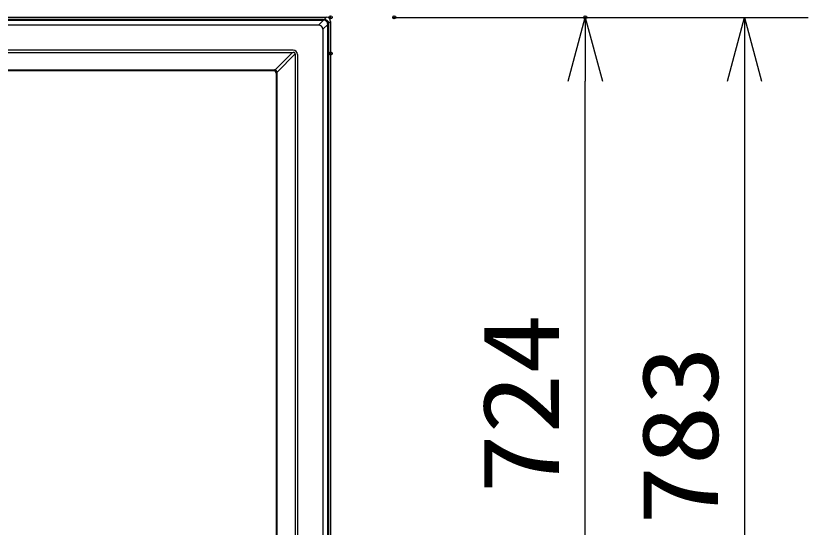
# Model space of a CAD drawing. Units: millimetres, scale not verified. Extents: x -63 to 63, y -57 to 57.
# Drawn here: x -4.66 to 20.23, y 15.48 to 31.53 of the extents above; entities that cross this region are included whole.
import ezdxf
from ezdxf.enums import TextEntityAlignment as Align

# ---------------------------------------------------------------- set-up
doc = ezdxf.new("R2010")
doc.units = ezdxf.units.MM
doc.header["$LTSCALE"] = 0.190236
doc.header["$PDMODE"] = 32
doc.header["$PDSIZE"] = 0.0951
for name, color, linetype in [('0-0_GAIKEI', 1, 'Continuous'), ('0-3_WAKU', 3, 'Continuous'), ('0-4_DEFPOINTS', 7, 'Continuous')]:
    doc.layers.add(name, color=color, linetype=linetype)
doc.styles.add('ＭＳ ゴシック', font='')
doc.styles.get('ＭＳ ゴシック').set_extended_font_data('MS Gothic')

# ---------------------------------------------------------------- blocks, each defined once
blk = doc.blocks.new('_OPEN30')
at = {"layer": '0-4_DEFPOINTS'}
blk.add_line((0, 0), (-1, 0), dxfattribs=at)
blk.add_lwpolyline([(-1, 0.26795), (0, 0), (-1, -0.26795)], dxfattribs=at)

msp = doc.modelspace()

# ---------------------------------------------------------------- linework, layer by layer
at = {"layer": '0-0_GAIKEI', "color": 7}
for p, q in [((-34.9722, 31.4877), (5.0948, 31.4877)), ((5.2281, 31.3543), (5.2281, 7.4874))]:
    msp.add_line(p, q, dxfattribs=at)
at = {"layer": '0-0_GAIKEI'}
for p, q in [((5.0044, 31.4201), (-34.8818, 31.4201)), ((-34.8818, 31.3967), (5.0044, 31.3967)), ((4.8484, 31.2408), (5.0044, 31.3967)), ((5.0275, 31.4202), (5.095, 31.4877)), ((4.8484, 31.2408), (-34.7258, 31.2408)), ((5.1372, 31.2639), (4.9812, 31.108)), ((5.1372, 7.5778), (5.1372, 31.2639)), ((5.2281, 31.3545), (5.1606, 31.287)), ((5.1606, 31.2639), (5.1606, 7.5778)), ((4.9812, 31.108), (4.9812, 7.7338)), ((4.0547, 30.4522), (-33.9321, 30.4522)), ((-33.9321, 30.3842), (4.0547, 30.3842)), ((4.0256, 30.3842), (3.4795, 29.8301)), ((3.5456, 29.7638), (4.1157, 30.3422)), ((4.1214, 8.5242), (4.1214, 30.3176)), ((4.1894, 30.3176), (4.1894, 8.5242)), ((-33.3293, 29.8339), (3.452, 29.8339)), ((3.452, 29.8027), (-33.3293, 29.8027)), ((3.5182, 29.7365), (3.5182, 9.1052)), ((3.5494, 9.1052), (3.5494, 29.7365))]:
    msp.add_line(p, q, dxfattribs=at)
for points in [[(5.0275, 31.4202), (5.0287, 31.4202), (5.0299, 31.4201), (5.0312, 31.4201), (5.0324, 31.4201), (5.0336, 31.42), (5.0349, 31.42), (5.0361, 31.4199), (5.0373, 31.4198), (5.0385, 31.4197), (5.0398, 31.4196), (5.041, 31.4195), (5.0422, 31.4193), (5.0434, 31.4192), (5.0447, 31.4191), (5.0459, 31.4189), (5.0471, 31.4187), (5.0483, 31.4185), (5.0495, 31.4183), (5.0507, 31.4181), (5.0519, 31.4179), (5.0532, 31.4177), (5.0544, 31.4174), (5.0556, 31.4172), (5.0568, 31.4169), (5.058, 31.4166), (5.0592, 31.4164), (5.0604, 31.4161), (5.0616, 31.4158), (5.0627, 31.4154), (5.0639, 31.4151), (5.0651, 31.4148), (5.0663, 31.4144), (5.0675, 31.414), (5.0686, 31.4137), (5.0698, 31.4133), (5.071, 31.4129), (5.0721, 31.4125), (5.0733, 31.4121), (5.0744, 31.4116)], [(5.0644, 31.3854), (5.0634, 31.3858), (5.0624, 31.3862), (5.0614, 31.3866), (5.0605, 31.387), (5.0595, 31.3874), (5.0585, 31.3878), (5.0575, 31.3882), (5.0565, 31.3885), (5.0555, 31.3889), (5.0545, 31.3892), (5.0535, 31.3896), (5.0525, 31.3899), (5.0515, 31.3902), (5.0505, 31.3905), (5.0495, 31.3908), (5.0484, 31.3911), (5.0474, 31.3914), (5.0464, 31.3916), (5.0454, 31.3919), (5.0443, 31.3921), (5.0433, 31.3924), (5.0423, 31.3926), (5.0412, 31.3928), (5.0402, 31.393), (5.0391, 31.3932), (5.0381, 31.3934), (5.0371, 31.3935), (5.036, 31.3937), (5.035, 31.3938), (5.0339, 31.394), (5.0329, 31.3941), (5.0318, 31.3942), (5.0308, 31.3943)], [(5.0985, 31.3625), (5.0977, 31.3632), (5.0969, 31.3639), (5.0961, 31.3646), (5.0953, 31.3653), (5.0945, 31.366), (5.0937, 31.3667), (5.0929, 31.3674), (5.0921, 31.3681), (5.0913, 31.3688), (5.0905, 31.3694), (5.0897, 31.3701), (5.0888, 31.3707), (5.088, 31.3714), (5.0871, 31.372), (5.0863, 31.3726), (5.0854, 31.3733), (5.0846, 31.3739), (5.0837, 31.3745), (5.0828, 31.3751), (5.0819, 31.3757), (5.0811, 31.3763), (5.0802, 31.3768), (5.0793, 31.3774), (5.0784, 31.378), (5.0775, 31.3785), (5.0766, 31.3791), (5.0757, 31.3796), (5.0747, 31.3801), (5.0738, 31.3806), (5.0729, 31.3812), (5.072, 31.3817), (5.071, 31.3822), (5.0701, 31.3826), (5.0691, 31.3831), (5.0682, 31.3836), (5.0672, 31.3841), (5.0663, 31.3845), (5.0653, 31.3849), (5.0644, 31.3854)], [(5.0744, 31.4116), (5.0756, 31.4112), (5.0767, 31.4107), (5.0779, 31.4103), (5.079, 31.4098), (5.0801, 31.4093), (5.0813, 31.4088), (5.0824, 31.4083), (5.0835, 31.4078), (5.0846, 31.4073), (5.0857, 31.4068), (5.0868, 31.4062), (5.0879, 31.4057), (5.089, 31.4051), (5.0901, 31.4045), (5.0912, 31.4039), (5.0923, 31.4034), (5.0934, 31.4027), (5.0944, 31.4021), (5.0955, 31.4015), (5.0965, 31.4009), (5.0976, 31.4002), (5.0986, 31.3996), (5.0997, 31.3989), (5.1007, 31.3983), (5.1017, 31.3976), (5.1027, 31.3969), (5.1038, 31.3962), (5.1048, 31.3955), (5.1058, 31.3948), (5.1068, 31.394), (5.1077, 31.3933), (5.1087, 31.3925), (5.1097, 31.3918), (5.1107, 31.391), (5.1116, 31.3903), (5.1126, 31.3895), (5.1135, 31.3887), (5.1144, 31.3879), (5.1154, 31.3871)], [(5.1231, 31.3296), (5.1226, 31.3305), (5.1221, 31.3315), (5.1216, 31.3324), (5.1211, 31.3333), (5.1206, 31.3343), (5.1201, 31.3352), (5.1195, 31.3361), (5.119, 31.337), (5.1184, 31.3379), (5.1179, 31.3388), (5.1173, 31.3397), (5.1167, 31.3406), (5.1162, 31.3415), (5.1156, 31.3423), (5.115, 31.3432), (5.1144, 31.3441), (5.1137, 31.3449), (5.1131, 31.3458), (5.1125, 31.3466), (5.1119, 31.3475), (5.1112, 31.3483), (5.1106, 31.3492), (5.1099, 31.35), (5.1092, 31.3508), (5.1086, 31.3516), (5.1079, 31.3524), (5.1072, 31.3533), (5.1065, 31.3541), (5.1058, 31.3549), (5.1051, 31.3556), (5.1044, 31.3564), (5.1037, 31.3572), (5.1029, 31.358), (5.1022, 31.3587), (5.1015, 31.3595), (5.1007, 31.3602), (5.1, 31.361), (5.0992, 31.3617), (5.0985, 31.3625)], [(5.1154, 31.3871), (5.1163, 31.3863), (5.1172, 31.3854), (5.1181, 31.3846), (5.119, 31.3837), (5.1199, 31.3829), (5.1208, 31.382), (5.1217, 31.3812), (5.1225, 31.3803), (5.1234, 31.3794), (5.1242, 31.3785), (5.1251, 31.3776), (5.1259, 31.3767), (5.1267, 31.3758), (5.1275, 31.3749), (5.1283, 31.374), (5.1291, 31.373), (5.1299, 31.3721), (5.1307, 31.3711), (5.1315, 31.3702), (5.1323, 31.3692), (5.133, 31.3682), (5.1338, 31.3673), (5.1345, 31.3663), (5.1352, 31.3653), (5.136, 31.3643), (5.1367, 31.3633), (5.1374, 31.3623), (5.1381, 31.3613), (5.1387, 31.3602), (5.1394, 31.3592), (5.1401, 31.3582), (5.1407, 31.3571), (5.1414, 31.3561), (5.142, 31.355), (5.1426, 31.354), (5.1432, 31.3529), (5.1438, 31.3518), (5.1444, 31.3507), (5.145, 31.3496)], [(5.1348, 31.2903), (5.1347, 31.2913), (5.1346, 31.2924), (5.1345, 31.2934), (5.1343, 31.2945), (5.1342, 31.2955), (5.134, 31.2966), (5.1338, 31.2976), (5.1337, 31.2987), (5.1335, 31.2997), (5.1333, 31.3008), (5.1331, 31.3018), (5.1328, 31.3028), (5.1326, 31.3039), (5.1324, 31.3049), (5.1321, 31.3059), (5.1318, 31.3069), (5.1316, 31.308), (5.1313, 31.309), (5.131, 31.31), (5.1307, 31.311), (5.1304, 31.312), (5.13, 31.313), (5.1297, 31.314), (5.1294, 31.315), (5.129, 31.316), (5.1287, 31.317), (5.1283, 31.318), (5.1279, 31.319), (5.1275, 31.32), (5.1271, 31.321), (5.1267, 31.3219), (5.1263, 31.3229), (5.1259, 31.3239), (5.1254, 31.3248), (5.125, 31.3258), (5.1245, 31.3268), (5.1241, 31.3277), (5.1236, 31.3287), (5.1231, 31.3296)], [(5.145, 31.3496), (5.1456, 31.3486), (5.1461, 31.3475), (5.1467, 31.3464), (5.1472, 31.3453), (5.1478, 31.3442), (5.1483, 31.343), (5.1488, 31.3419), (5.1493, 31.3408), (5.1498, 31.3397), (5.1503, 31.3385), (5.1508, 31.3374), (5.1512, 31.3363), (5.1517, 31.3351), (5.1521, 31.334), (5.1525, 31.3328), (5.153, 31.3317), (5.1534, 31.3305), (5.1538, 31.3293), (5.1541, 31.3282), (5.1545, 31.327), (5.1549, 31.3258), (5.1552, 31.3246), (5.1556, 31.3234), (5.1559, 31.3223), (5.1562, 31.3211), (5.1565, 31.3199), (5.1568, 31.3187), (5.1571, 31.3175), (5.1574, 31.3163), (5.1577, 31.3151), (5.1579, 31.3139), (5.1582, 31.3127), (5.1584, 31.3115), (5.1586, 31.3103), (5.1588, 31.309), (5.159, 31.3078), (5.1592, 31.3066), (5.1594, 31.3054), (5.1595, 31.3042)], [(5.1595, 31.3042), (5.1597, 31.303), (5.1598, 31.3017), (5.16, 31.3005), (5.1601, 31.2993), (5.1602, 31.2981), (5.1603, 31.2968), (5.1604, 31.2956), (5.1604, 31.2944), (5.1605, 31.2931), (5.1605, 31.2919), (5.1606, 31.2907), (5.1606, 31.2895), (5.1606, 31.2882), (5.1606, 31.287)], [(3.4994, 29.8221), (3.4988, 29.8224), (3.4983, 29.8227), (3.4977, 29.823), (3.4971, 29.8233), (3.4965, 29.8236), (3.4959, 29.8238), (3.4954, 29.8241), (3.4948, 29.8244), (3.4942, 29.8247), (3.4936, 29.825), (3.493, 29.8252), (3.4924, 29.8255), (3.4918, 29.8258), (3.4912, 29.826), (3.4906, 29.8263), (3.49, 29.8265), (3.4894, 29.8268), (3.4888, 29.827), (3.4882, 29.8272), (3.4875, 29.8275), (3.4869, 29.8277), (3.4863, 29.8279), (3.4857, 29.8281), (3.4851, 29.8283), (3.4845, 29.8285), (3.4838, 29.8288), (3.4832, 29.829), (3.4826, 29.8292), (3.482, 29.8293), (3.4813, 29.8295), (3.4807, 29.8297), (3.4801, 29.8299), (3.4795, 29.8301), (3.4795, 29.8301)], [(3.5199, 29.8071), (3.5195, 29.8075), (3.519, 29.808), (3.5185, 29.8084), (3.518, 29.8089), (3.5175, 29.8093), (3.5171, 29.8097), (3.5166, 29.8102), (3.5161, 29.8106), (3.5156, 29.811), (3.5151, 29.8114), (3.5146, 29.8119), (3.5141, 29.8123), (3.5136, 29.8127), (3.5131, 29.8131), (3.5125, 29.8135), (3.512, 29.8139), (3.5115, 29.8143), (3.511, 29.8147), (3.5105, 29.8151), (3.5099, 29.8155), (3.5094, 29.8158), (3.5089, 29.8162), (3.5083, 29.8166), (3.5078, 29.817), (3.5072, 29.8173), (3.5067, 29.8177), (3.5062, 29.818), (3.5056, 29.8184), (3.5051, 29.8188), (3.5045, 29.8191), (3.504, 29.8194), (3.5034, 29.8198), (3.5028, 29.8201), (3.5023, 29.8205), (3.5017, 29.8208), (3.5011, 29.8211), (3.5006, 29.8214), (3.5, 29.8217), (3.4994, 29.8221)], [(3.5357, 29.7872), (3.5354, 29.7877), (3.535, 29.7883), (3.5347, 29.7888), (3.5343, 29.7894), (3.534, 29.7899), (3.5336, 29.7905), (3.5333, 29.791), (3.5329, 29.7916), (3.5326, 29.7921), (3.5322, 29.7927), (3.5318, 29.7932), (3.5314, 29.7937), (3.5311, 29.7943), (3.5307, 29.7948), (3.5303, 29.7953), (3.5299, 29.7958), (3.5295, 29.7964), (3.5291, 29.7969), (3.5287, 29.7974), (3.5283, 29.7979), (3.5279, 29.7984), (3.5275, 29.7989), (3.5271, 29.7994), (3.5266, 29.7999), (3.5262, 29.8004), (3.5258, 29.8009), (3.5254, 29.8014), (3.5249, 29.8019), (3.5245, 29.8024), (3.524, 29.8029), (3.5236, 29.8034), (3.5232, 29.8038), (3.5227, 29.8043), (3.5223, 29.8048), (3.5218, 29.8052), (3.5213, 29.8057), (3.5209, 29.8062), (3.5204, 29.8066), (3.5199, 29.8071)], [(3.5456, 29.7638), (3.5454, 29.7644), (3.5452, 29.765), (3.5451, 29.7657), (3.5449, 29.7663), (3.5447, 29.7669), (3.5445, 29.7675), (3.5443, 29.7681), (3.5441, 29.7688), (3.5439, 29.7694), (3.5437, 29.77), (3.5434, 29.7706), (3.5432, 29.7712), (3.543, 29.7718), (3.5428, 29.7725), (3.5425, 29.7731), (3.5423, 29.7737), (3.5421, 29.7743), (3.5418, 29.7749), (3.5416, 29.7755), (3.5413, 29.7761), (3.541, 29.7767), (3.5408, 29.7773), (3.5405, 29.7779), (3.5402, 29.7785), (3.54, 29.7791), (3.5397, 29.7797), (3.5394, 29.7803), (3.5391, 29.7808), (3.5388, 29.7814), (3.5385, 29.782), (3.5382, 29.7826), (3.5379, 29.7832), (3.5376, 29.7837), (3.5373, 29.7843), (3.537, 29.7849), (3.5367, 29.7855), (3.5364, 29.786), (3.536, 29.7866), (3.5357, 29.7872)]]:
    msp.add_lwpolyline(points, dxfattribs=at)
for centre, radius, start, end in [((5.0948, 31.3543), 0.1333, 89.92153, 90), ((5.0948, 31.3543), 0.1333, 0, 0.07847), ((4.0547, 30.3176), 0.1346, 0, 90), ((4.0547, 30.3176), 0.0667, 0, 90), ((3.4526, 29.7371), 0.0655, 15.61946, 74.25065)]:
    msp.add_arc(centre, radius, start, end, dxfattribs=at)
at = {"layer": '0-0_GAIKEI', "color": 7}
msp.add_arc((5.0948, 31.3543), 0.1333, 0.07847, 89.92153, dxfattribs=at)
at = {"layer": '0-0_GAIKEI'}
for centre, major_axis, ratio, start_param, end_param in [((5.1234, 31.4329), (0.2879, 0.0053), 0.040443, 4.285401, 4.3718112), ((5.1234, 31.383), (-0.323, 0.0305), 0.008309, 5.0041585, 5.0905687), ((4.5556, 30.8151), (0.3876, 0.3876), 0.45611, 5.8981316, 6.668239), ((5.1234, 31.383), (-0.0305, 0.323), 0.008309, 4.3342092, 4.4206194), ((5.1734, 31.383), (0.0053, 0.2879), 0.040443, 1.9113741, 1.9977843), ((3.4498, 29.7325), (0.0608, 0.0822), 0.977626, 0.3486902, 0.6258116), ((3.4498, 29.7343), (0.0428, 0.0547), 0.960212, 0.3742725, 0.6513939), ((3.4498, 29.7343), (0.0547, 0.0427), 0.960042, 5.6331246, 5.9079239), ((3.4479, 29.7343), (0.0823, 0.0607), 0.977504, 5.6588184, 5.9336177)]:
    msp.add_ellipse(centre, major_axis=major_axis, ratio=ratio, start_param=start_param, end_param=end_param, dxfattribs=at)
at = {"layer": '0-3_WAKU'}
for p, q in [((7.2285, 31.4825), (15.2285, 31.4825)), ((9.2285, 31.4825), (20.2285, 31.4825)), ((13.2285, 9.3492), (13.2285, 29.4825)), ((18.2285, 29.4825), (18.2285, 7.3711))]:
    msp.add_line(p, q, dxfattribs=at)
at = {"layer": '0-4_DEFPOINTS'}
for p in [(5.2285, 31.4825), (7.2285, 31.4825), (13.2285, 31.4825), (5.228, 30.3492)]:
    msp.add_point(p, dxfattribs=at)

# ---------------------------------------------------------------- block references
at = {"layer": '0-3_WAKU', "xscale": 2, "yscale": 2, "rotation": 90}
for p in [(13.2285, 31.4825), (18.2285, 31.4825)]:
    msp.add_blockref('_OPEN30', p, dxfattribs=at)

# ---------------------------------------------------------------- texts
at = {"layer": '0-3_WAKU', "style": 'ＭＳ ゴシック', "width": 1.15}
for s, p in [('724', (13.1189, 16.5287)), ('783', (18.119, 15.5397))]:
    msp.add_text(s, height=2.406, rotation=90, dxfattribs=at).set_placement(p, align=Align.BOTTOM_LEFT)

doc.saveas('drawing.dxf')
